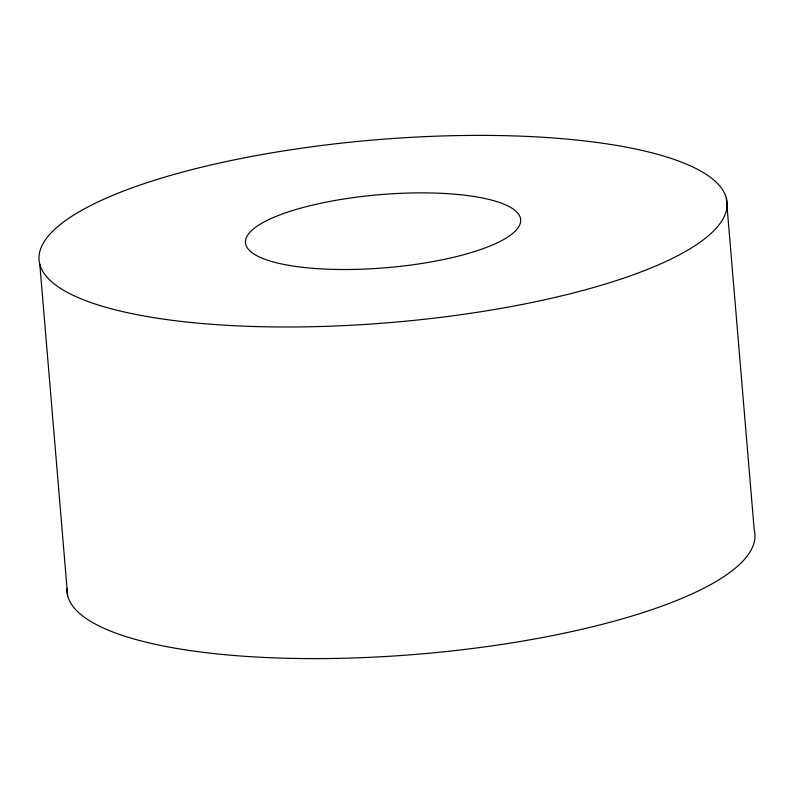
<?xml version="1.0" encoding="UTF-8"?>
<svg xmlns="http://www.w3.org/2000/svg" width="794" height="794" viewBox="0 0 794 794"><rect width="100%" height="100%" fill="white"/><g stroke="black" fill="none" stroke-linecap="round" stroke-linejoin="round"><path stroke-width="1.19" d="M726.351 198.192L754.201 529.816A345.192 91.667 -4.8 0 1 420.691 653.978A345.192 91.667 -4.8 0 1 66.885 588.652M39.799 264.184L67.649 595.808M192.565 322.632A345.192 91.667 -4.8 0 0 726.45 210.212A345.192 91.667 -4.8 0 0 230.21 160.716A345.192 91.667 -4.8 0 0 192.565 322.632M302.683 267.32A138.077 36.663 -4.8 0 0 520.01 224.186A138.077 36.663 -4.8 0 0 326.533 202.063A138.077 36.663 -4.8 0 0 302.683 267.32"/></g></svg>
